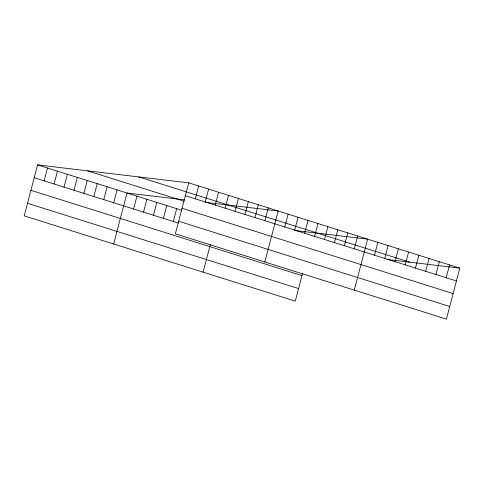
<?xml version="1.0" encoding="UTF-8"?>
<svg xmlns="http://www.w3.org/2000/svg" width="484" height="484" viewBox="0 0 484 484"><rect width="100%" height="100%" fill="white"/><g stroke="black" fill="none" stroke-linecap="round" stroke-linejoin="round"><path stroke-width="0.73" d="M188.736 182.861L175.365 233.839L446.429 319.113L459.8 268.136L188.736 182.861L37.571 164.887L24.2 215.864L295.264 301.139L302.512 273.49M44.141 180.859L47.511 168.015M54.081 183.987L57.451 171.142M64.021 187.114L67.391 174.27M73.961 190.236L77.331 177.398M83.895 193.364L87.265 180.526M93.835 196.492L97.205 183.648M103.776 199.62L107.145 186.776M113.716 202.748L117.086 189.903M113.649 244.003L127.02 193.031L184.761 199.898M133.59 208.997L136.96 196.159M143.53 212.125L146.9 199.281M153.47 215.253L156.84 202.409M163.411 218.381L166.78 205.537M173.351 221.509L176.714 208.664M195.306 198.833L198.676 185.989M205.246 201.961L208.616 189.117M215.186 205.089L218.556 192.245M203.099 272.141L210.352 244.499M225.127 208.211L228.496 195.373M235.067 211.339L238.43 198.494M245.001 214.466L248.371 201.622M254.941 217.594L258.311 204.75M264.881 220.722L268.251 207.878M264.815 261.977L278.191 211.006L205.464 202.354M284.761 226.972L288.125 214.134M294.695 230.1L298.065 217.256M304.636 233.227L308.005 220.383M314.576 236.355L317.946 223.511M324.516 239.483L327.886 226.639M334.456 242.605L337.82 229.767M344.39 245.733L347.76 232.889M354.33 248.861L357.7 236.017M354.264 290.116L367.64 239.144L294.913 230.499M374.507 255.207L377.877 242.363M384.75 258.432L388.12 245.588M394.992 261.65L398.362 248.806M405.229 264.875L408.599 252.031M415.472 268.094L418.841 255.249M425.708 271.318L429.078 258.474M435.951 274.537L439.321 261.693M446.194 277.762L449.557 264.917M387.073 259.491L459.8 268.136M138.854 176.932L409.918 262.207M185.372 195.705L456.43 280.98M87.459 170.822L184.005 201.193M182.069 208.289L453.127 293.564M37.571 164.887L181.688 210.225M178.669 221.255L449.727 306.529M34.201 177.731L178.318 223.07M30.903 190.315L301.962 275.59M27.503 203.28L298.561 288.555"/></g></svg>
